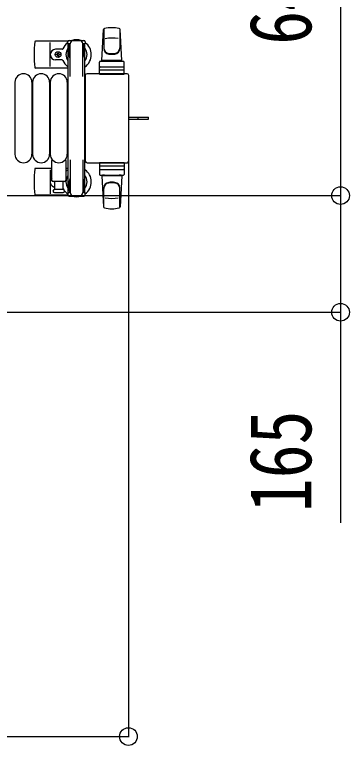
# Model space of a CAD drawing. Units: millimetres, scale not verified. Extents: x -16820 to 16820, y -11880 to 11880.
# Drawn here: x 12167 to 12641, y 6527 to 7561 of the extents above; entities that cross this region are included whole.
import ezdxf
from ezdxf.enums import TextEntityAlignment as Align

# ---------------------------------------------------------------- set-up
doc = ezdxf.new("R2010")
doc.units = ezdxf.units.MM
doc.header["$LTSCALE"] = 50
for name, color, linetype in [('0-2_YKK_13', 4, 'Continuous'), ('0-3_YKK_A1', 4, 'Continuous'), ('0-4_YKK_D', 6, 'Continuous')]:
    doc.layers.add(name, color=color, linetype=linetype)
doc.styles.add('ＭＳ ゴシック', font='')
doc.styles.get('ＭＳ ゴシック').set_extended_font_data('MS Gothic')

msp = doc.modelspace()

# ---------------------------------------------------------------- linework, layer by layer
at = {"layer": '0-2_YKK_13'}
for p, q in [((12290.58, 7495.5), (12293.01, 7539.52)), ((12293.08, 7539.88), (12293.08, 7512.69)), ((12316.08, 7539.1), (12316.08, 7513.37)), ((12318.58, 7495.5), (12316.14, 7539.52)), ((12242.54, 7523), (12196.48, 7523)), ((12217.58, 7487), (12217.58, 7521)), ((12242.28, 7519.2), (12242.28, 7522)), ((12245.58, 7519.2), (12242.28, 7519.2)), ((12243.78, 7515.7), (12244.58, 7515.7)), ((12243.78, 7505.18), (12243.78, 7515.7)), ((12244.28, 7524), (12264.88, 7524)), ((12244.58, 7502.2), (12244.58, 7519.2)), ((12245.58, 7472.93), (12245.58, 7519)), ((12263.58, 7472.93), (12263.58, 7519)), ((12264.58, 7502.2), (12264.58, 7519.2)), ((12265.38, 7515.7), (12264.58, 7515.7)), ((12265.38, 7505.18), (12265.38, 7515.7)), ((12234.29, 7511.5), (12225.08, 7511.5)), ((12229.9, 7504.44), (12230.78, 7504.44)), ((12245.38, 7499.2), (12243.78, 7505.18)), ((12263.77, 7499.2), (12265.38, 7505.18)), ((12234.29, 7496.5), (12225.08, 7496.5)), ((12227.26, 7503.56), (12226.38, 7503.56)), ((12245.38, 7499.2), (12245.58, 7499.2)), ((12263.77, 7499.2), (12263.58, 7499.2)), ((12287.08, 7476.5), (12287.08, 7493.5)), ((12288.08, 7494.5), (12321.08, 7494.5)), ((12318.58, 7495.5), (12290.58, 7495.5)), ((12291.58, 7494.5), (12291.58, 7495.5)), ((12317.58, 7495.5), (12291.58, 7495.5)), ((12293.98, 7494.5), (12291.58, 7494.5)), ((12317.58, 7494.5), (12315.18, 7494.5)), ((12317.58, 7494.5), (12317.58, 7495.5)), ((12322.08, 7476.5), (12322.08, 7493.5)), ((12242.58, 7485), (12196.48, 7485)), ((12288.08, 7486.5), (12321.08, 7486.5)), ((12267.08, 7474.5), (12267.08, 7353.49)), ((12267.08, 7474.5), (12267.08, 7474.5)), ((12326.08, 7477), (12269.57, 7477)), ((12269.57, 7477), (12269.57, 7477)), ((12287.08, 7476.5), (12322.08, 7476.5)), ((12321.14, 7482), (12287.96, 7482)), ((12326.08, 7477), (12326.08, 7477)), ((12328.58, 7353.49), (12328.58, 7474.5)), ((12328.58, 7474.5), (12328.58, 7474.5)), ((12167.58, 7465), (12167.58, 7363)), ((12191.58, 7465), (12191.58, 7363)), ((12192.58, 7465), (12192.58, 7363)), ((12216.58, 7465), (12216.58, 7363)), ((12217.58, 7465), (12217.58, 7363)), ((12241.58, 7465), (12241.58, 7363)), ((12328.58, 7415.5), (12341.08, 7415.5)), ((12341.08, 7415.5), (12356.58, 7415.5)), ((12341.73, 7412.5), (12341.73, 7415.5)), ((12356.58, 7412.5), (12356.58, 7415.5)), ((12219.58, 7326.5), (12219.58, 7354.32)), ((12239.58, 7354.32), (12239.58, 7326.5)), ((12245.58, 7355.06), (12245.58, 7309)), ((12263.58, 7355.06), (12263.58, 7309)), ((12267.08, 7353.49), (12267.08, 7353.49)), ((12269.57, 7351), (12326.08, 7351)), ((12269.57, 7351), (12269.57, 7351)), ((12287.08, 7351.5), (12287.08, 7334.5)), ((12287.08, 7351.5), (12322.08, 7351.5)), ((12322.08, 7351.5), (12322.08, 7334.5)), ((12326.08, 7351), (12326.08, 7351)), ((12328.58, 7353.49), (12328.58, 7353.49)), ((12219.58, 7343), (12196.48, 7343)), ((12217.58, 7341), (12217.58, 7307)), ((12242.58, 7343), (12239.58, 7343)), ((12321.14, 7346), (12287.96, 7346)), ((12288.08, 7341.5), (12321.08, 7341.5)), ((12245.38, 7328.8), (12243.78, 7322.81)), ((12245.38, 7328.8), (12245.58, 7328.8)), ((12263.77, 7328.8), (12263.58, 7328.8)), ((12263.77, 7328.8), (12265.38, 7322.81)), ((12288.08, 7333.5), (12321.08, 7333.5)), ((12290.58, 7332.5), (12293.01, 7288.47)), ((12318.58, 7332.5), (12290.58, 7332.5)), ((12293.98, 7333.5), (12291.58, 7333.5)), ((12291.58, 7333.5), (12291.58, 7332.5)), ((12317.58, 7332.5), (12291.58, 7332.5)), ((12317.58, 7333.5), (12315.18, 7333.5)), ((12318.58, 7332.5), (12316.14, 7288.47)), ((12317.58, 7333.5), (12317.58, 7332.5)), ((12237.58, 7324.5), (12221.58, 7324.5)), ((12224.08, 7313), (12224.08, 7324.5)), ((12235.08, 7324.5), (12235.08, 7313)), ((12243.78, 7322.81), (12243.78, 7312.3)), ((12244.58, 7325.8), (12244.58, 7308.8)), ((12264.58, 7325.8), (12264.58, 7308.8)), ((12265.38, 7322.81), (12265.38, 7312.3)), ((12235.83, 7313), (12223.33, 7313)), ((12242.28, 7308.8), (12242.28, 7306)), ((12245.58, 7308.8), (12242.28, 7308.8)), ((12243.78, 7312.3), (12244.58, 7312.3)), ((12265.38, 7312.3), (12264.58, 7312.3)), ((12293.08, 7288.12), (12293.08, 7315.3)), ((12316.08, 7288.89), (12316.08, 7314.62)), ((12242.54, 7305), (12196.48, 7305)), ((12244.28, 7304), (12264.88, 7304))]:
    msp.add_line(p, q, dxfattribs=at)
for points in [[(12266.88, 7522), (12266.88, 7519.2), (12263.58, 7519.2)], [(12226.38, 7503.56), (12226.38, 7504.44), (12227.26, 7504.44)], [(12228.14, 7505.32), (12228.14, 7506.2), (12229.02, 7506.2), (12229.02, 7505.32)], [(12230.78, 7504.44), (12230.78, 7503.56), (12229.9, 7503.56)], [(12229.02, 7502.68), (12229.02, 7501.8), (12228.14, 7501.8), (12228.14, 7502.68)], [(12328.58, 7412.5), (12341.08, 7412.5), (12356.58, 7412.5)], [(12223.33, 7309), (12229.58, 7309), (12235.83, 7309)], [(12266.88, 7306), (12266.88, 7308.8), (12263.58, 7308.8)]]:
    msp.add_lwpolyline(points, dxfattribs=at)
msp.add_circle((12228.58, 7504), 4, dxfattribs=at)
for centre, radius, start, end in [((12294.51, 7539.44), 1.5, 101.97738, 176.83138), ((12304.58, 7492), 50, 78.05356, 101.97738), ((12304.58, 7492), 50, 78.05356, 101.94644), ((12314.64, 7539.44), 1.5, 3.16862, 78.02262), ((12254.58, 7504), 21, 72.24721, 107.75279), ((12304.58, 7477.4), 50, 79.45053, 100.87665), ((12375.58, 7504), 181, 174.26083, 185.73917), ((12196.48, 7522), 1, 90, 174.26083), ((12254.58, 7504), 21, 125.85347, 157.27158), ((12244.28, 7522), 2, 90, 180), ((12250.58, 7519), 5, 90, 180), ((12258.58, 7519), 5, 0, 90), ((12264.88, 7522), 2, 0, 90), ((12254.58, 7504), 21, 304.8499, 54.14653), ((12225.08, 7504), 7.5, 90, 270), ((12227.26, 7505.32), 0.88, 270, 0), ((12229.9, 7505.32), 0.88, 180, 270), ((12234.29, 7512.5), 1, 270, 337.27158), ((12254.58, 7504), 15, 143.1301, 216.8699), ((12254.58, 7504), 15, 323.1301, 36.8699), ((12301.08, 7513.56), 8, 180, 263.72071), ((12301.08, 7512.69), 8, 180, 263.72071), ((12304.58, 7545.37), 40, 263.72071, 276.27929), ((12304.58, 7544.5), 40, 263.72071, 276.27929), ((12308.08, 7513.56), 8, 276.27929, 0), ((12308.08, 7512.69), 8, 276.27929, 0), ((12227.26, 7502.68), 0.88, 0, 90), ((12229.9, 7502.68), 0.88, 90, 180), ((12234.29, 7495.5), 1, 22.72842, 90), ((12254.58, 7504), 21, 202.72842, 235.1501), ((12288.08, 7493.5), 1, 90, 180), ((12321.08, 7493.5), 1, 0, 90), ((12196.48, 7486), 1, 185.73917, 270), ((12288.08, 7485.5), 1, 90, 180), ((12321.08, 7485.5), 1, 0, 90), ((12179.58, 7465), 12, 0, 180), ((12204.58, 7465), 12, 0, 180), ((12229.58, 7465), 12, 0, 180), ((12179.58, 7363), 12, 180, 0), ((12204.58, 7363), 12, 180, 0), ((12229.58, 7363), 12, 180, 0), ((12220.58, 7354.32), 1, 101.93946, 180), ((12238.58, 7354.32), 1, 0, 78.06047), ((12375.58, 7324), 181, 174.26083, 185.73917), ((12196.48, 7342), 1, 90, 174.26083), ((12254.58, 7324), 21, 124.8499, 135.58471), ((12254.58, 7324), 21, 305.85347, 55.1501), ((12288.08, 7342.5), 1, 180, 270), ((12321.08, 7342.5), 1, 270, 0), ((12225.08, 7324), 7.5, 137.16663, 262.33771), ((12254.58, 7324), 15, 143.1301, 216.8699), ((12254.58, 7324), 15, 323.1301, 36.8699), ((12288.08, 7334.5), 1, 180, 270), ((12321.08, 7334.5), 1, 270, 0), ((12221.58, 7326.5), 2, 180, 270), ((12237.58, 7326.5), 2, 270, 0), ((12301.08, 7315.3), 8, 96.27929, 180), ((12301.08, 7314.43), 8, 96.27929, 180), ((12304.58, 7283.5), 40, 83.72071, 96.27929), ((12304.58, 7282.62), 40, 83.72071, 96.27929), ((12308.08, 7315.3), 8, 0, 83.72071), ((12308.08, 7314.43), 8, 0, 83.72071), ((12223.33, 7311), 2, 90, 180), ((12223.33, 7311), 2, 180, 270), ((12234.29, 7315.5), 1, 22.72842, 37.66294), ((12254.58, 7324), 21, 202.72842, 212.5406), ((12235.83, 7311), 2, 0, 90), ((12235.83, 7311), 2, 270, 0), ((12254.58, 7324), 21, 216.9292, 234.14653), ((12250.58, 7309), 5, 180, 270), ((12258.58, 7309), 5, 270, 0), ((12196.48, 7306), 1, 185.73917, 270), ((12244.28, 7306), 2, 180, 270), ((12254.58, 7324), 21, 252.24721, 287.75279), ((12264.88, 7306), 2, 270, 0), ((12304.58, 7350.6), 50, 259.12335, 280.54947), ((12294.51, 7288.55), 1.5, 183.16862, 258.02262), ((12304.58, 7336), 50, 258.02262, 281.94644), ((12304.58, 7336), 50, 258.05356, 281.94644), ((12314.64, 7288.55), 1.5, 281.97738, 356.83138)]:
    msp.add_arc(centre, radius, start, end, dxfattribs=at)
for centre, major_axis, start_param, end_param in [((12269.58, 7474.49), (-1.77, 1.77), 5.4996506, 7.06672), ((12326.07, 7474.49), (1.77, 1.77), 5.4996506, 7.06672), ((12269.58, 7353.5), (1.77, 1.77), 2.358058, 3.9251274), ((12326.07, 7353.5), (-1.77, 1.77), 2.358058, 3.9251274)]:
    msp.add_ellipse(centre, major_axis=major_axis, ratio=0.997169, start_param=start_param, end_param=end_param, dxfattribs=at)
at = {"layer": '0-3_YKK_A1'}
for p, q in [((12242.58, 7519), (12242.58, 7309)), ((12245.58, 7519), (12242.58, 7519)), ((12266.58, 7519), (12263.58, 7519)), ((12266.58, 7309), (12266.58, 7519)), ((12242.58, 7309), (12244.58, 7309)), ((12264.58, 7309), (12266.58, 7309))]:
    msp.add_line(p, q, dxfattribs=at)
at = {"layer": '0-4_YKK_D'}
for p, q in [((12628.08, 7949), (12628.08, 7304.5)), ((12328.08, 7352.5), (12328.08, 6538.5)), ((11740.08, 7304.5), (12629.08, 7304.5)), ((11740.08, 7304.5), (12629.08, 7304.5)), ((11740.08, 7139.5), (12629.08, 7139.5)), ((11747.08, 6539.5), (12328.08, 6539.5))]:
    msp.add_line(p, q, dxfattribs=at)
msp.add_lwpolyline([(12628.08, 7304.5), (12628.08, 7139.5), (12628.08, 6841.9)], dxfattribs=at)
for centre in [(12628.08, 7304.5), (12628.08, 7304.5), (12628.08, 7139.5), (12328.08, 6539.5)]:
    msp.add_circle(centre, 12.5, dxfattribs=at)

# ---------------------------------------------------------------- texts
at = {"layer": '0-4_YKK_D', "style": 'ＭＳ ゴシック', "width": 0.8}
for s, p in [('645', (12613.08, 7517.95)), ('165', (12613.08, 6856.9))]:
    msp.add_text(s, height=87.98, rotation=90, dxfattribs=at).set_placement(p, align=Align.BOTTOM_LEFT)

doc.saveas('drawing.dxf')
